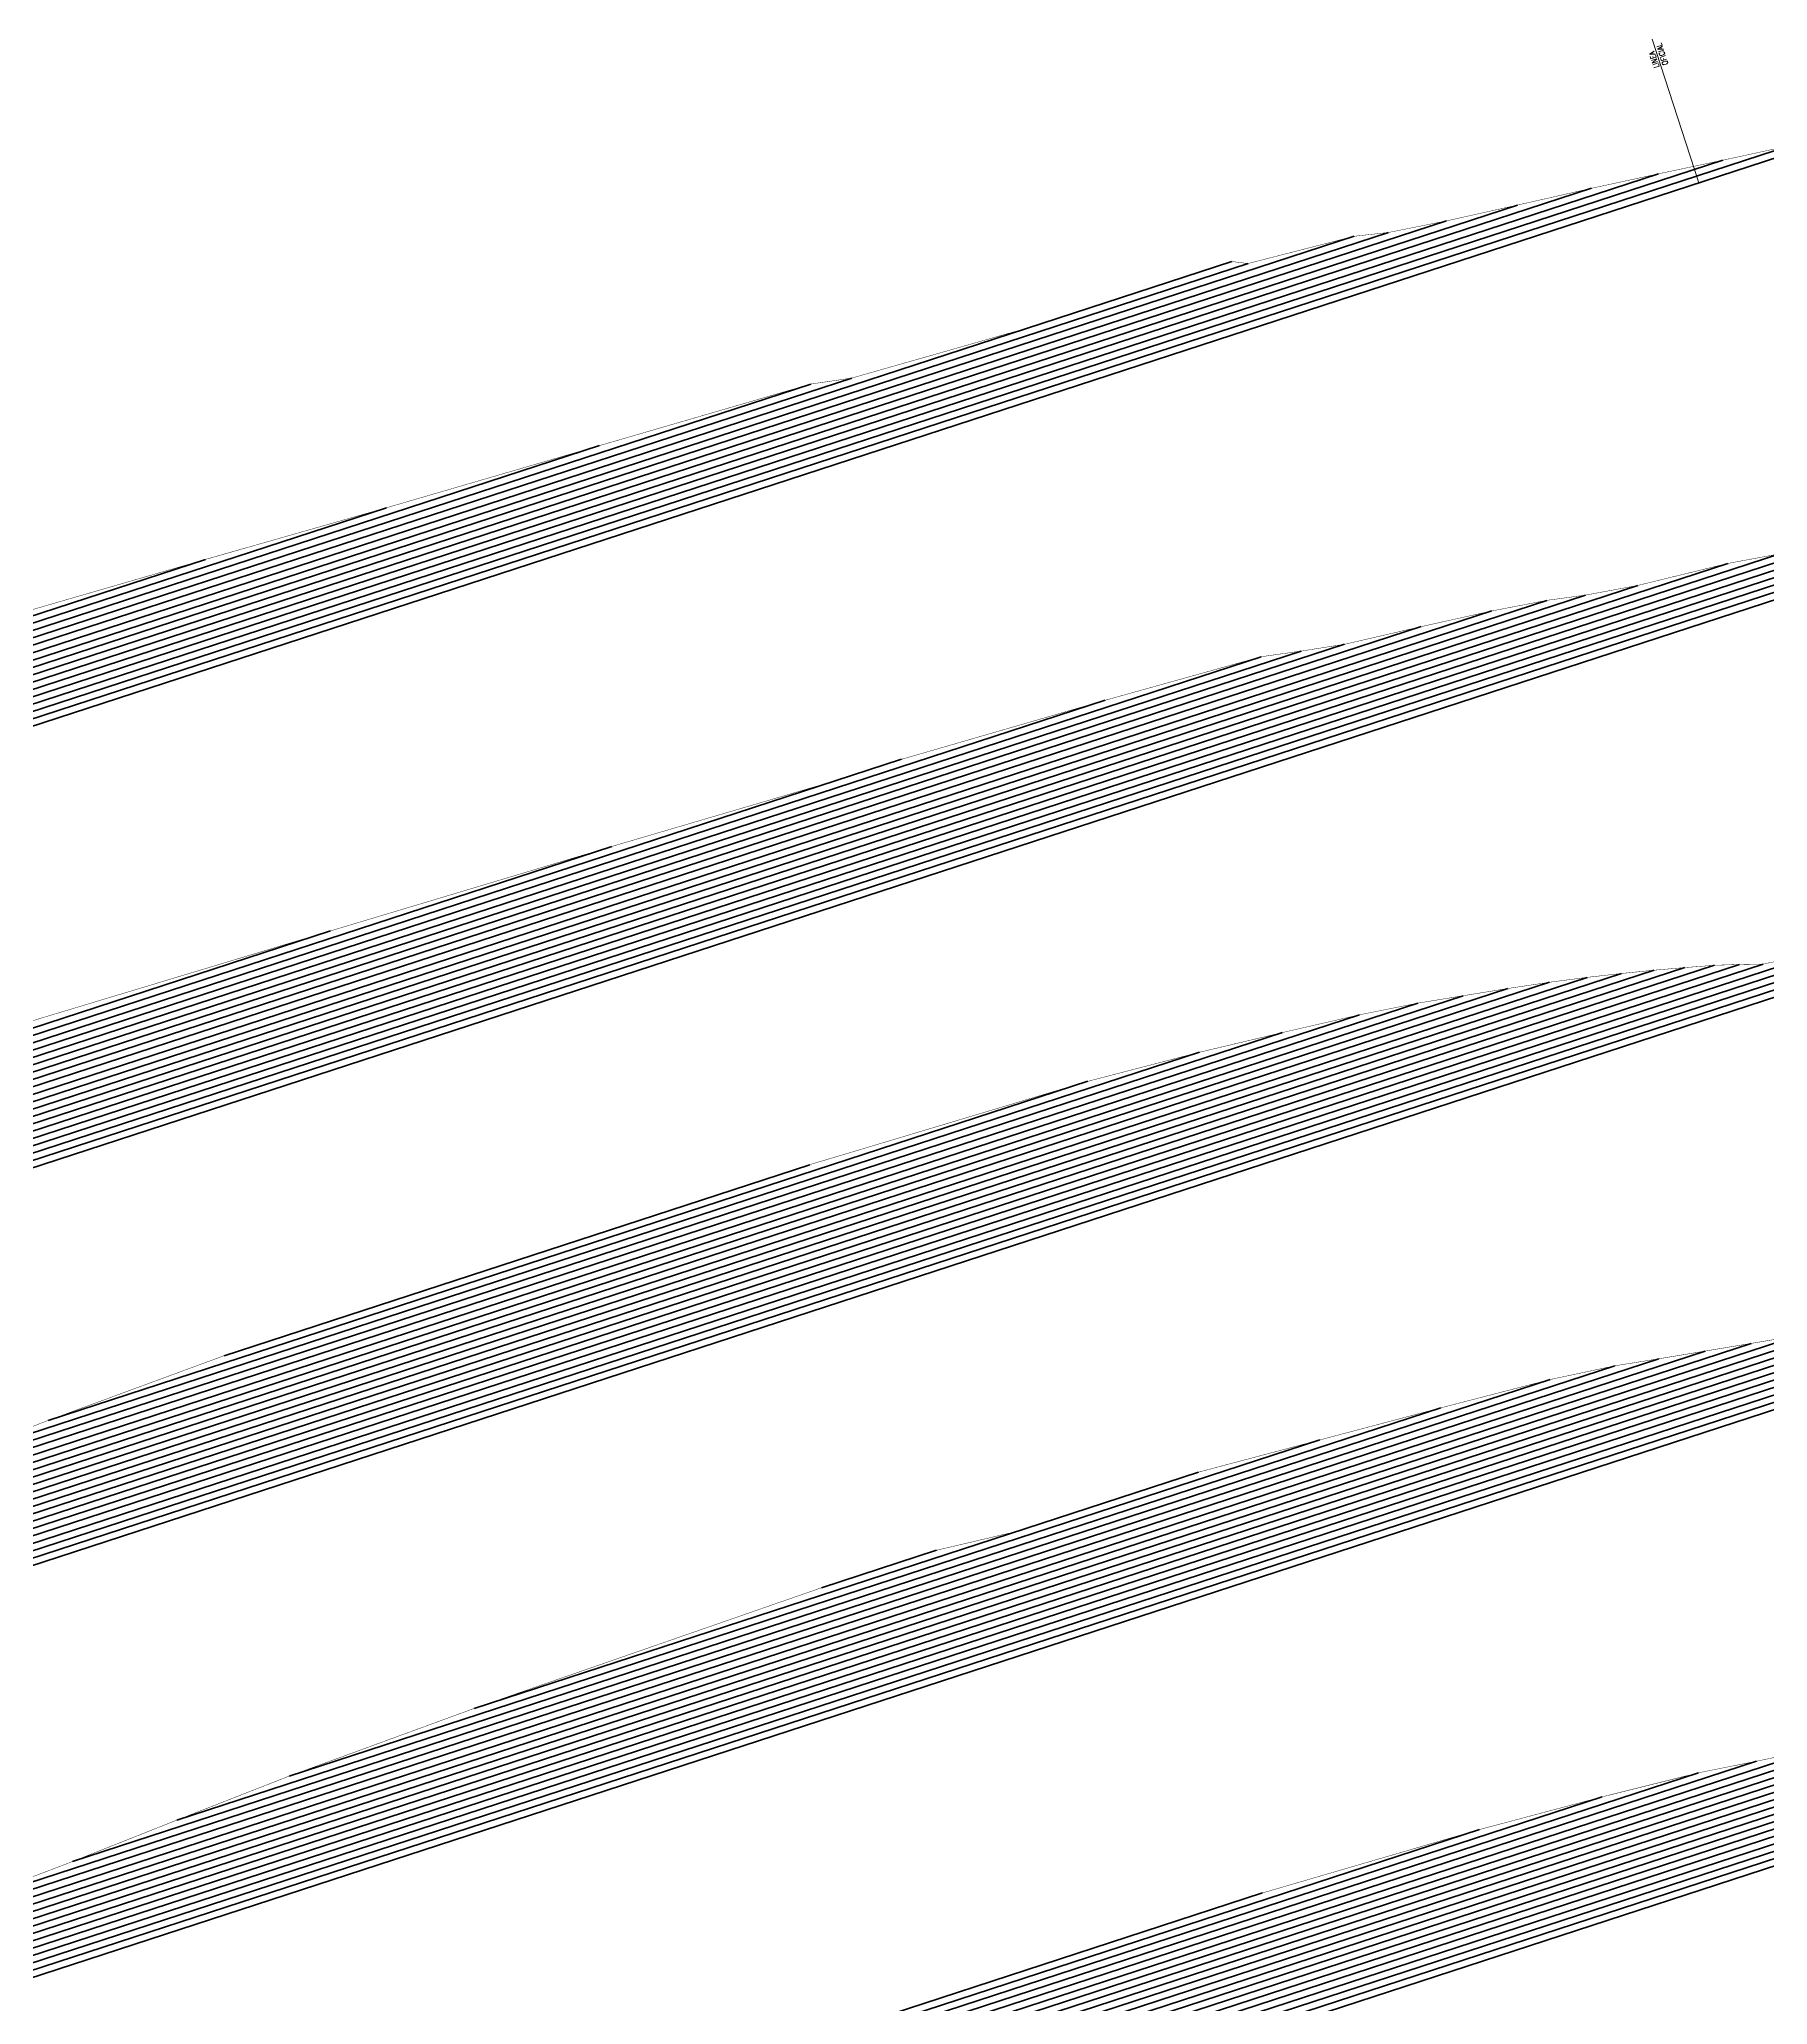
# Model space of a CAD drawing. Header units: metres. Extents: x 733085 to 734585, y 6084499 to 6087418.
# Drawn here: x 733411.5 to 733535, y 6087277.5 to 6087417.9 of the extents above; entities that cross this region are included whole.
import ezdxf

# ---------------------------------------------------------------- set-up
doc = ezdxf.new("R2010")
doc.units = ezdxf.units.M
doc.header["$LTSCALE"] = 5
doc.header["$MEASUREMENT"] = 0
doc.layers.add('_AUX', color=210, linetype='Continuous', lineweight=18, plot=False)
doc.layers.add('A-ELEV-MBE1', color=7, linetype='Continuous', lineweight=35)
doc.layers.add('U-ANNO-TEXT', color=3, linetype='Continuous', lineweight=18)
doc.styles.add('E-ROMANS', font='romans.shx', dxfattribs={"width": 0.8})

msp = doc.modelspace()

# ---------------------------------------------------------------- linework, layer by layer
at = {"layer": '_AUX', "ltscale": 0.05}
msp.add_lwpolyline([(733530.096, 6087407.643), (733526.753, 6087417.89)], dxfattribs=at)
at = {"layer": 'A-ELEV-MBE1', "color": 252}
for p, q in [((733557.795, 6087416.681), (733350.108, 6087348.92)), ((733531.796, 6087409.25), (733349.797, 6087349.871)), ((733536.626, 6087410.3), (733349.953, 6087349.396)), ((733527.208, 6087408.279), (733349.642, 6087350.346)), ((733522.419, 6087407.243), (733349.487, 6087350.822)), ((733512.064, 6087404.916), (733349.177, 6087351.772)), ((733517.145, 6087406.048), (733349.332, 6087351.297)), ((733505.467, 6087403.816), (733348.867, 6087352.723)), ((733507.913, 6087404.088), (733349.022, 6087352.248)), ((733496.718, 6087402.013), (733348.557, 6087353.674)), ((733497.888, 6087401.869), (733348.712, 6087353.198)), ((733469.574, 6087393.683), (733348.402, 6087354.149)), ((733466.653, 6087393.256), (733348.247, 6087354.624)), ((733451.554, 6087388.856), (733348.092, 6087355.1)), ((733566.945, 6087388.636), (733359.258, 6087320.875)), ((733567.1, 6087388.16), (733359.413, 6087320.4)), ((733558.154, 6087386.293), (733359.103, 6087321.351)), ((733436.341, 6087384.418), (733347.936, 6087355.575)), ((733551.303, 6087384.584), (733358.947, 6087321.826)), ((733541.443, 6087382.419), (733358.637, 6087322.777)), ((733546.724, 6087383.616), (733358.792, 6087322.301)), ((733535.878, 6087381.129), (733358.482, 6087323.252)), ((733423.423, 6087380.729), (733347.781, 6087356.05)), ((733532.16, 6087380.442), (733358.327, 6087323.727)), ((733525.724, 6087378.868), (733358.172, 6087324.203)), ((733515.293, 6087377.043), (733357.707, 6087325.629)), ((733519.239, 6087377.804), (733357.862, 6087325.153)), ((733521.988, 6087378.175), (733358.017, 6087324.678)), ((733510.257, 6087375.926), (733357.552, 6087326.104)), ((733501.673, 6087374.177), (733357.242, 6087327.055)), ((733504.778, 6087374.664), (733357.397, 6087326.579)), ((733498.831, 6087373.776), (733357.086, 6087327.53)), ((733487.676, 6087370.662), (733356.931, 6087328.005)), ((733473.142, 6087366.446), (733356.776, 6087328.481)), ((733575.474, 6087362.492), (733367.787, 6087294.732)), ((733452.447, 6087360.22), (733356.621, 6087328.956)), ((733561.97, 6087358.612), (733367.632, 6087295.207)), ((733557.007, 6087357.518), (733367.477, 6087295.682)), ((733432.349, 6087354.189), (733356.466, 6087329.431)), ((733544.271, 6087353.889), (733367.322, 6087296.158)), ((733529.089, 6087351.566), (733366.547, 6087298.534)), ((733531.199, 6087351.728), (733366.702, 6087298.059)), ((733532.999, 6087351.789), (733366.857, 6087297.584)), ((733534.685, 6087351.814), (733367.012, 6087297.108)), ((733539.249, 6087352.777), (733367.167, 6087296.633)), ((733519.426, 6087350.517), (733365.926, 6087300.436)), ((733522.108, 6087350.866), (733366.081, 6087299.96)), ((733524.576, 6087351.145), (733366.236, 6087299.485)), ((733526.901, 6087351.378), (733366.392, 6087299.01)), ((733513.253, 6087349.554), (733365.616, 6087301.386)), ((733516.446, 6087350.07), (733365.771, 6087300.911)), ((733510.009, 6087349.022), (733376.855, 6087305.579)), ((733505.853, 6087348.192), (733385.373, 6087308.884)), ((733500.343, 6087346.92), (733395.823, 6087312.819)), ((733494.423, 6087345.515), (733403.431, 6087315.828)), ((733486.452, 6087343.44), (733412.185, 6087319.21)), ((733466.575, 6087337.481), (733424.739, 6087323.831)), ((733584.159, 6087335.873), (733376.472, 6087268.112)), ((733560.856, 6087329.322), (733376.162, 6087269.063)), ((733564.601, 6087330.018), (733376.317, 6087268.588)), ((733553.864, 6087328.092), (733375.852, 6087270.014)), ((733557.502, 6087328.753), (733376.007, 6087269.538)), ((733544.561, 6087326.635), (733375.387, 6087271.44)), ((733547.737, 6087327.145), (733375.542, 6087270.965)), ((733550.822, 6087327.626), (733375.697, 6087270.489)), ((733540.649, 6087325.884), (733375.231, 6087271.915)), ((733537.121, 6087325.26), (733384.43, 6087275.442)), ((733533.83, 6087324.712), (733390.641, 6087277.995)), ((733530.537, 6087324.163), (733396.018, 6087280.275)), ((733527.24, 6087323.613), (733400.335, 6087282.209)), ((733524.098, 6087323.114), (733404.52, 6087284.101)), ((733519.469, 6087322.13), (733413.926, 6087287.695)), ((733511.66, 6087320.108), (733421.372, 6087290.651)), ((733503.022, 6087317.816), (733429.394, 6087293.794)), ((733494.357, 6087315.515), (733442.62, 6087298.635)), ((733475.623, 6087309.929), (733467.416, 6087307.251)), ((733593.619, 6087306.877), (733385.932, 6087239.117)), ((733593.775, 6087306.402), (733386.087, 6087238.641)), ((733583.262, 6087304.024), (733385.777, 6087239.592)), ((733576.051, 6087302.723), (733385.467, 6087240.543)), ((733579, 6087303.159), (733385.622, 6087240.067)), ((733566.955, 6087301.333), (733385.002, 6087241.969)), ((733569.944, 6087301.782), (733385.157, 6087241.493)), ((733572.994, 6087302.251), (733385.312, 6087241.018)), ((733560.095, 6087300.147), (733384.692, 6087242.919)), ((733563.978, 6087300.888), (733384.847, 6087242.444)), ((733555.429, 6087299.15), (733390.157, 6087245.229)), ((733550.968, 6087298.221), (733394.426, 6087247.147)), ((733547.612, 6087297.652), (733397.833, 6087248.785)), ((733543.726, 6087296.91), (733398.317, 6087249.469)), ((733538.691, 6087295.793), (733408.67, 6087253.372)), ((733534.219, 6087294.86), (733416.847, 6087256.566)), ((733530.072, 6087294.033), (733424.428, 6087259.565)), ((733523.192, 6087292.314), (733430.761, 6087262.157)), ((733514.414, 6087289.976), (733437.148, 6087264.767)), ((733498.92, 6087285.447), (733452.626, 6087270.343))]:
    msp.add_line(p, q, dxfattribs=at)
at = {"layer": 'A-ELEV-MBE1', "ltscale": 0.15, "const_width": 0.03}
for points in [[(733531.796, 6087409.25), (733536.626, 6087410.3), (733550.861, 6087414.418), (733556.118, 6087416.134), (733557.692, 6087417.173)], [(733347.09, 6087358.169), (733349.017, 6087358.557), (733350.157, 6087358.403), (733351.122, 6087358.192), (733378.764, 6087367.211), (733400.12, 6087374.179), (733408.953, 6087376.534), (733423.423, 6087380.729), (733436.341, 6087384.418), (733451.554, 6087388.856), (733466.653, 6087393.256), (733469.574, 6087393.683), (733482.383, 6087397.336), (733489.762, 6087399.744), (733496.718, 6087402.013), (733497.888, 6087401.869), (733505.467, 6087403.816), (733507.913, 6087404.088), (733512.064, 6087404.916), (733517.145, 6087406.048), (733522.419, 6087407.243), (733527.208, 6087408.279), (733531.796, 6087409.25), (733531.796, 6087409.25)], [(733356.443, 6087329.502), (733371.928, 6087335.002), (733410.908, 6087347.719), (733432.349, 6087354.189), (733452.447, 6087360.22), (733468.869, 6087365.052), (733469.885, 6087365.384), (733473.142, 6087366.446), (733487.676, 6087370.662), (733498.831, 6087373.776), (733501.673, 6087374.177), (733504.778, 6087374.664), (733510.257, 6087375.926), (733515.293, 6087377.043), (733519.239, 6087377.804), (733521.988, 6087378.175), (733525.724, 6087378.868), (733532.16, 6087380.442), (733535.878, 6087381.129), (733541.443, 6087382.419), (733546.724, 6087383.616), (733551.303, 6087384.584), (733558.154, 6087386.293), (733564.815, 6087387.941)], [(733370.15, 6087302.866), (733376.855, 6087305.579), (733385.373, 6087308.884), (733395.823, 6087312.819), (733403.431, 6087315.828), (733412.185, 6087319.21), (733424.739, 6087323.831), (733466.575, 6087337.481), (733486.452, 6087343.44), (733494.423, 6087345.515), (733500.343, 6087346.92), (733505.853, 6087348.192), (733510.009, 6087349.022), (733513.253, 6087349.554), (733516.446, 6087350.07), (733519.426, 6087350.517), (733522.108, 6087350.866), (733524.576, 6087351.145), (733526.901, 6087351.378), (733529.089, 6087351.566), (733531.199, 6087351.728), (733532.999, 6087351.789), (733534.685, 6087351.814), (733539.249, 6087352.777)], [(733379.649, 6087273.357), (733384.43, 6087275.442), (733390.641, 6087277.995), (733396.018, 6087280.275), (733400.335, 6087282.209), (733404.52, 6087284.101), (733413.926, 6087287.695), (733421.372, 6087290.651), (733429.394, 6087293.794), (733442.62, 6087298.635), (733467.416, 6087307.251), (733475.623, 6087309.929), (733481.375, 6087311.279), (733485.431, 6087312.603), (733494.357, 6087315.515), (733503.022, 6087317.816), (733511.66, 6087320.108), (733519.469, 6087322.13), (733524.098, 6087323.114), (733527.24, 6087323.613), (733530.537, 6087324.163), (733533.83, 6087324.712), (733537.121, 6087325.26)], [(733386.114, 6087243.383), (733390.157, 6087245.229), (733394.426, 6087247.147), (733397.833, 6087248.785), (733398.317, 6087249.469), (733408.67, 6087253.372), (733416.847, 6087256.566), (733424.428, 6087259.565), (733430.761, 6087262.157), (733437.148, 6087264.767), (733452.626, 6087270.343), (733498.92, 6087285.447), (733514.414, 6087289.976), (733523.192, 6087292.314), (733530.072, 6087294.033), (733534.219, 6087294.86), (733538.691, 6087295.793)]]:
    msp.add_lwpolyline(points, dxfattribs=at)

# ---------------------------------------------------------------- texts
at = {"layer": 'U-ANNO-TEXT', "insert": (733527.907, 6087416.116), "char_height": 0.4, "attachment_point": 7, "rotation": 108.06951, "style": 'E-ROMANS'}
msp.add_mtext('LINEA\\POFICIAL', dxfattribs=at)

doc.saveas('drawing.dxf')
